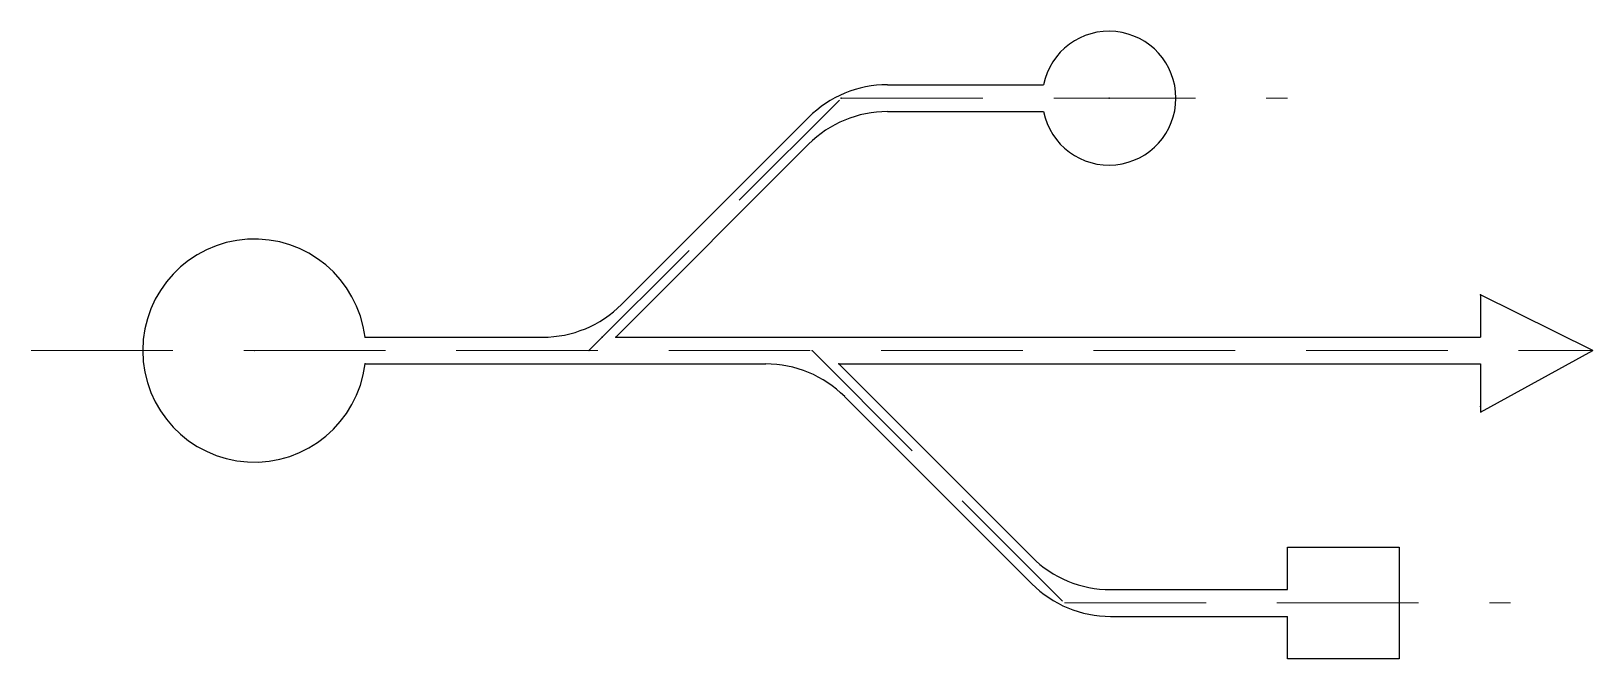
# Model space of a CAD drawing. Header units: millimetres. Extents: x 500 to 570, y 486.2 to 514.3.
import ezdxf

# ---------------------------------------------------------------- set-up
doc = ezdxf.new("R2010")
doc.units = ezdxf.units.MM
doc.linetypes.add('DASHED2', pattern=[9.525, 6.35, -3.175])
doc.layers.add('line', color=9, linetype='DASHED2', lineweight=5)

msp = doc.modelspace()

# ---------------------------------------------------------------- linework, layer by layer
for p, q in [((538.385, 511.914), (545.374, 511.914)), ((526.464, 502.064), (534.849, 510.449)), ((538.385, 510.714), (545.374, 510.714)), ((526.2, 500.6), (534.849, 509.249)), ((570, 500), (564.964, 502.5)), ((564.964, 502.5), (564.964, 500.6)), ((514.964, 500.6), (522.929, 500.6)), ((526.2, 500.6), (564.964, 500.6)), ((564.964, 497.243), (570, 500)), ((514.964, 499.4), (532.929, 499.4)), ((536.2, 499.4), (544.849, 490.751)), ((536.2, 499.4), (564.964, 499.4)), ((564.964, 499.4), (564.964, 497.243)), ((536.464, 497.936), (544.849, 489.551)), ((556.314, 489.286), (556.314, 491.186)), ((556.314, 491.186), (561.314, 491.186)), ((561.314, 491.186), (561.314, 486.186)), ((548.385, 489.286), (556.314, 489.286)), ((548.385, 488.086), (556.314, 488.086)), ((556.314, 486.186), (556.314, 488.086)), ((561.314, 486.186), (556.314, 486.186))]:
    msp.add_line(p, q)
for centre, radius, start, end in [((548.314, 511.314), 3, 191.53696, 168.46304), ((538.385, 506.914), 5, 90, 135), ((538.385, 505.714), 5, 90, 135), ((510, 500), 5, 6.8921, 353.1079), ((522.929, 505.6), 5, 270, 315), ((532.929, 494.4), 5, 45, 90), ((548.385, 494.286), 5, 225, 270), ((548.385, 493.086), 5, 225, 270)]:
    msp.add_arc(centre, radius, start, end)
for p in [(536.314, 511.314), (536.314, 511.314), (536.314, 511.314), (548.314, 511.314), (548.314, 511.314), (548.314, 511.314), (564.964, 502.5), (514.964, 500.6), (525.6, 500.6), (525.6, 500.6), (526.2, 500.6), (514.964, 499.4), (536.2, 499.4), (536.2, 499.4), (564.964, 497.5)]:
    msp.add_point(p)
at = {"layer": 'line'}
for p, q in [((525, 500), (536.314, 511.314)), ((536.314, 511.314), (556.314, 511.314)), ((500, 500), (570, 500)), ((535, 500), (546.314, 488.686)), ((546.314, 488.686), (566.314, 488.686))]:
    msp.add_line(p, q, dxfattribs=at)
for p in [(510, 500), (510, 500), (510, 500), (525, 500), (525, 500), (535, 500), (570, 500)]:
    msp.add_point(p, dxfattribs=at)

doc.saveas('drawing.dxf')
